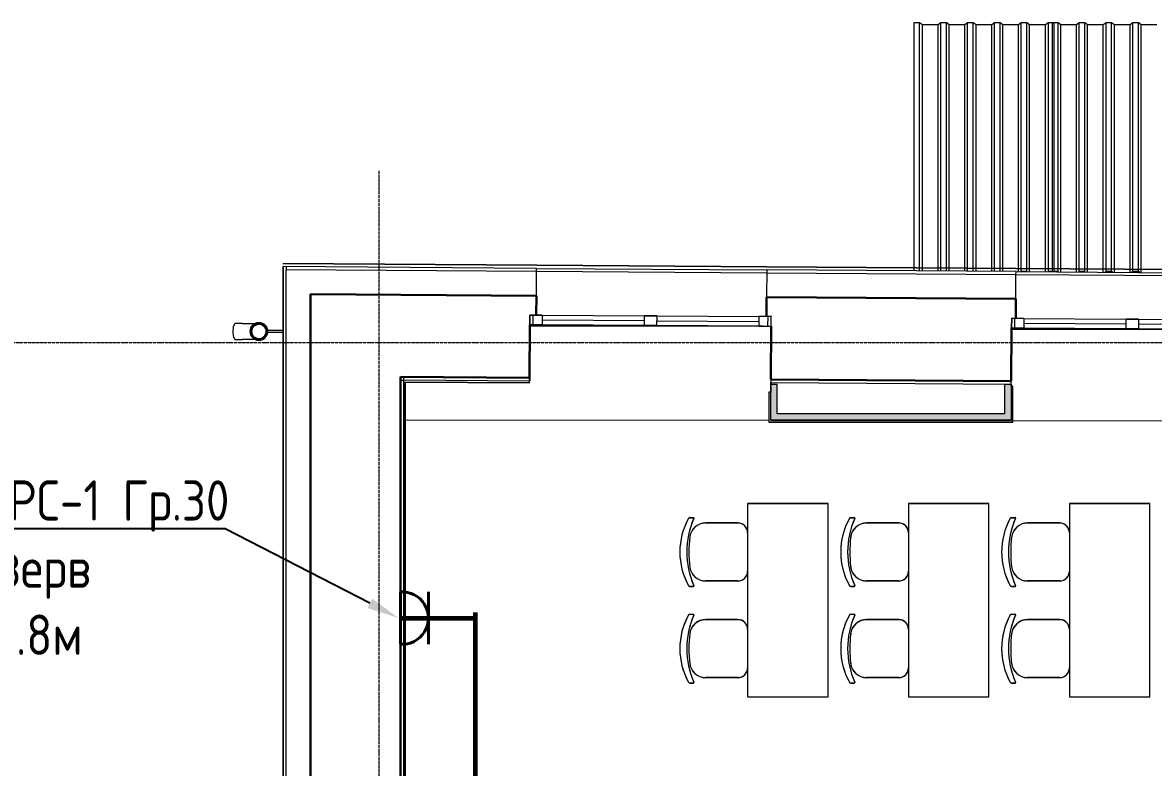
# Model space of a CAD drawing. Header units: millimetres. Extents: x -32 to 417638015, y -35 to 175284279.
# Drawn here: x 416256039 to 416263067, y 175272106 to 175276731 of the extents above; entities that cross this region are included whole.
import ezdxf
from ezdxf import colors
from ezdxf.entities.mleader import LeaderData, LeaderLine
from ezdxf.math import Vec2, Vec3

# ---------------------------------------------------------------- set-up
doc = ezdxf.new("R2010")
doc.units = ezdxf.units.MM
doc.linetypes.add('ADSK_Линия сетки', pattern=[25, 20, -2.5, 0, -2.5])
for name, color, linetype, lineweight in [('_ Окна', 7, 'Continuous', 9), ('_ЭМ_гофра', 5, 'Continuous', 60), ('_ЭМ_ТХобщее_слой', 7, 'Continuous', 30), ('Обобщенные модели', 7, 'Continuous', 18), ('Окна', 7, 'Continuous', 9), ('Оси', 253, 'Continuous', 9), ('Перекрытие', 7, 'Continuous', 18), ('Стены внутренние', 7, 'Continuous', 18), ('Стены наружные', 7, 'Continuous', 18), ('Стены несущие', 7, 'Continuous', 30), ('Стены отделка', 7, 'Continuous', 30), ('Стены штриховка', 7, 'Continuous', 9), ('ТХ', 5, 'Continuous', 0), ('ШТРИХОВКА', 252, 'Continuous', 15), ('ЭМ', 5, 'Continuous', 40)]:
    doc.layers.add(name, color=color, linetype=linetype, lineweight=lineweight)
doc.layers.add('_ЭМ_Надписи', color=7, linetype='Continuous')
doc.layers.add('ЭОМ_Лотки рабочие', color=5, linetype='Continuous')
doc.styles.add('ЭОМ', font='isocpeur.ttf', dxfattribs={"width": 0.85, "height": 250})

# ---------------------------------------------------------------- blocks, each defined once
blk = doc.blocks.new('Стул ученич штабелир №5-7')
at = {"color": 0, "linetype": 'ByBlock', "lineweight": -2}
for p, q in [((-120.1, 0), (120.1, 0)), ((-120.1, 0), (120.1, 0)), ((-179.9, -60), (-179.9, -260.3)), ((-179.9, -60), (-179.9, -260.3)), ((180.1, -60), (180.1, -260.3)), ((180.1, -60), (180.1, -260.3)), ((-213.4, -359), (-213.4, -337.3)), ((-213.4, -359), (-213.4, -337.3)), ((213.6, -359), (213.6, -337.3)), ((213.6, -359), (213.6, -337.3))]:
    blk.add_line(p, q, dxfattribs=at)
for centre, radius, start, end in [((-119.9, -60), 60, 90, 180), ((-119.9, -60), 60, 90, 180), ((120.1, -60), 60, 0, 90), ((120.1, -60), 60, 0, 90), ((-79.9, -260.3), 100, 180, 264.25844), ((-79.9, -260.3), 100, 180, 264.25844), ((80.1, -260.3), 100, 275.74156, 0), ((80.1, -260.3), 100, 275.74156, 0), ((-210.4, -337.3), 3, 63.89783, 180), ((-210.4, -337.3), 3, 63.89783, 180), ((0.1, 142.3), 520.8, 246.31951, 293.68049), ((0.1, 142.3), 520.8, 246.31951, 293.68049), ((210.6, -337.3), 3, 0, 116.10217), ((210.6, -337.3), 3, 0, 116.10217), ((-203.4, -359), 10, 180, 238.06825), ((-203.4, -359), 10, 180, 238.06825), ((0.1, 9), 430.5, 240.99166, 299.00834), ((0.1, 9), 430.5, 240.99166, 299.00834), ((0.1, 435.5), 800.4, 263.24698, 276.75302), ((0.1, 435.5), 800.4, 263.24698, 276.75302), ((203.6, -359), 10, 301.93175, 0), ((203.6, -359), 10, 301.93175, 0)]:
    blk.add_arc(centre, radius, start, end, dxfattribs=at)
blk = doc.blocks.new('ТХ 1 этаж.')
at = {"layer": 'ТХ', "color": 252, "true_color": 0x939598}
for points in [[(3703.6, 39477.9), (3703.6, 40677.9), (3203.6, 40677.9), (3203.6, 39477.9)], [(4703.6, 39477.9), (4703.6, 40677.9), (4203.6, 40677.9), (4203.6, 39477.9)], [(5703.6, 39477.9), (5703.6, 40677.9), (5203.6, 40677.9), (5203.6, 39477.9)]]:
    blk.add_lwpolyline(points, close=True, dxfattribs=at)
at = {"layer": 'ТХ', "color": 252, "lineweight": 0, "true_color": 0x939598, "rotation": 270}
for p in [(3203.6, 40377.9), (4203.6, 40377.9), (5203.6, 40377.9), (3203.6, 39777.9), (4203.6, 39777.9), (5203.6, 39777.9)]:
    blk.add_blockref('Стул ученич штабелир №5-7', p, dxfattribs=at)
blk = doc.blocks.new('1 этаж')
at = {"layer": 'Стены внутренние'}
for points in [[(-3468.418, 42790.836), (-3468.418, 42973.807), (-3508.418, 42973.807), (-3508.418, 42790.836)], [(-2055.722, 42750.836), (-2015.722, 42750.836), (-2015.722, 42973.807), (-2055.722, 42973.807), (-2055.722, 42790.836)], [(-2055.722, 42750.836), (-2055.722, 42790.836), (-3508.418, 42790.836), (-3508.418, 42750.836), (-3013.281, 42750.836)]]:
    blk.add_hatch(color=8, dxfattribs=at).paths.add_polyline_path(points)
at = {"layer": '_ Окна', "color": 8, "lineweight": 18}
for p, q in [((-5006.627, 43344.461), (-5006.224, 43404.46)), ((-5006.224, 43404.46), (-4930.226, 43403.95)), ((-4930.226, 43403.95), (-4930.629, 43343.951)), ((-4294.643, 43339.68), (-4294.24, 43399.678)), ((-4294.24, 43399.678), (-4218.242, 43399.168)), ((-4218.242, 43399.168), (-4218.645, 43339.169)), ((-3582.256, 43394.897), (-3582.659, 43334.898)), ((-3506.258, 43394.386), (-3582.256, 43394.897)), ((-3506.661, 43334.388), (-3506.258, 43394.386)), ((-2012.099, 43324.35), (-2011.696, 43384.349)), ((-2011.696, 43384.349), (-1935.698, 43383.838)), ((-1935.698, 43383.838), (-1936.101, 43323.84)), ((-1300.115, 43319.568), (-1299.712, 43379.567)), ((-1299.712, 43379.567), (-1223.714, 43379.057)), ((-1223.714, 43379.057), (-1224.117, 43319.058)), ((-4930.629, 43343.951), (-5006.627, 43344.461)), ((-4218.645, 43339.169), (-4294.643, 43339.68)), ((-3582.659, 43334.898), (-3506.661, 43334.388)), ((-1936.101, 43323.84), (-2012.099, 43324.35)), ((-1224.117, 43319.058), (-1300.115, 43319.568))]:
    blk.add_line(p, q, dxfattribs=at)
at = {"layer": '_ Окна', "color": 8}
for p, q in [((-4986.627, 43344.327), (-4986.224, 43404.326)), ((-4930.427, 43373.95), (-4294.441, 43369.679)), ((-4218.443, 43369.169), (-3582.457, 43364.897)), ((-3526.66, 43334.522), (-3526.257, 43394.521)), ((-1992.1, 43324.216), (-1991.697, 43384.214)), ((-1935.9, 43353.839), (-1299.914, 43349.568)), ((-1223.916, 43349.057), (-587.93, 43344.786))]:
    blk.add_line(p, q, dxfattribs=at)
at = {"layer": 'Обобщенные модели', "color": 8}
for p, q in [((-2618.799, 45220.316), (-2583.799, 45220.316)), ((-2618.799, 43698.433), (-2618.799, 45220.316)), ((-2583.799, 45220.316), (-2566.799, 45207.763)), ((-2583.799, 43698.198), (-2583.799, 45220.316)), ((-2566.799, 45207.763), (-2469.099, 45207.763)), ((-2566.799, 43698.083), (-2566.799, 45207.763)), ((-2469.099, 45207.763), (-2452.099, 45220.316)), ((-2469.099, 43697.427), (-2469.099, 45207.763)), ((-2452.099, 45220.316), (-2417.099, 45220.316)), ((-2452.099, 43697.313), (-2452.099, 45220.316)), ((-2417.099, 45220.316), (-2400.099, 45207.763)), ((-2417.099, 43697.078), (-2417.099, 45220.316)), ((-2400.099, 45207.763), (-2302.399, 45207.763)), ((-2400.099, 43696.964), (-2400.099, 45207.763)), ((-2302.399, 45207.763), (-2285.399, 45220.316)), ((-2302.399, 43696.308), (-2302.399, 45207.763)), ((-2285.399, 45220.316), (-2250.399, 45220.316)), ((-2285.399, 43696.193), (-2285.399, 45220.316)), ((-2250.399, 45220.316), (-2233.399, 45207.763)), ((-2250.399, 43695.958), (-2250.399, 45220.316)), ((-2233.399, 45207.763), (-2135.699, 45207.763)), ((-2233.399, 43695.844), (-2233.399, 45207.763)), ((-2135.699, 45207.763), (-2118.699, 45220.316)), ((-2135.699, 43695.188), (-2135.699, 45207.763)), ((-2118.699, 45220.316), (-2083.699, 45220.316)), ((-2118.699, 43695.074), (-2118.699, 45220.316)), ((-2083.699, 45220.316), (-2066.699, 45207.763)), ((-2083.699, 43694.839), (-2083.699, 45220.316)), ((-2066.699, 45207.763), (-1968.999, 45207.763)), ((-2066.699, 43694.725), (-2066.699, 45207.763)), ((-1968.999, 45207.763), (-1951.999, 45220.316)), ((-1968.999, 43694.069), (-1968.999, 45207.763)), ((-1951.999, 45220.316), (-1916.999, 45220.316)), ((-1951.999, 43693.954), (-1951.999, 45220.316)), ((-1916.999, 45220.316), (-1899.999, 45207.763)), ((-1916.999, 43693.719), (-1916.999, 45220.316)), ((-1899.999, 45207.763), (-1802.299, 45207.763)), ((-1899.999, 43693.605), (-1899.999, 45207.763)), ((-1802.299, 45207.763), (-1785.299, 45220.316)), ((-1802.299, 43692.949), (-1802.299, 45207.763)), ((-1785.299, 45220.316), (-1750.299, 45220.316)), ((-1785.299, 45220.316), (-1785.299, 43692.835)), ((-1758.799, 45220.316), (-1723.799, 45220.316)), ((-1758.799, 43692.657), (-1758.799, 45220.316)), ((-1750.299, 45220.316), (-1750.299, 43692.6)), ((-1723.799, 45220.316), (-1706.799, 45207.763)), ((-1723.799, 43692.422), (-1723.799, 45220.316)), ((-1706.799, 45207.763), (-1609.099, 45207.763)), ((-1706.799, 43692.308), (-1706.799, 45207.763)), ((-1609.099, 45207.763), (-1592.099, 45220.316)), ((-1609.099, 43691.651), (-1609.099, 45207.763)), ((-1592.099, 45220.316), (-1557.099, 45220.316)), ((-1592.099, 43691.537), (-1592.099, 45220.316)), ((-1557.099, 45220.316), (-1540.099, 45207.763)), ((-1557.099, 43691.302), (-1557.099, 45220.316)), ((-1540.099, 45207.763), (-1442.399, 45207.763)), ((-1540.099, 43691.188), (-1540.099, 45207.763)), ((-1442.399, 45207.763), (-1425.399, 45220.316)), ((-1442.399, 43690.532), (-1442.399, 45207.763)), ((-1425.399, 45220.316), (-1390.399, 45220.316)), ((-1425.399, 43690.418), (-1425.399, 45220.316)), ((-1390.399, 45220.316), (-1373.399, 45207.763)), ((-1390.399, 43690.183), (-1390.399, 45220.316)), ((-1373.399, 45207.763), (-1275.699, 45207.763)), ((-1373.399, 43690.068), (-1373.399, 45207.763)), ((-1275.699, 45207.763), (-1258.699, 45220.316)), ((-1275.699, 43689.412), (-1275.699, 45207.763)), ((-1258.699, 45220.316), (-1223.699, 45220.316)), ((-1258.699, 43689.298), (-1258.699, 45220.316)), ((-1223.699, 45220.316), (-1206.699, 45207.763)), ((-1223.699, 43689.063), (-1223.699, 45220.316)), ((-1206.699, 45207.763), (-1108.999, 45207.763)), ((-1206.699, 43688.949), (-1206.699, 45207.763)), ((-2618.799, 43678.433), (-2618.799, 43697.433)), ((-2583.799, 43678.198), (-2583.799, 43697.197)), ((-2566.799, 43678.083), (-2566.799, 43697.083)), ((-2469.099, 43677.427), (-2469.099, 43696.427)), ((-2452.099, 43677.313), (-2452.099, 43696.313)), ((-2417.099, 43677.078), (-2417.099, 43696.078)), ((-2400.099, 43676.964), (-2400.099, 43695.964)), ((-2302.399, 43676.308), (-2302.399, 43695.512)), ((-2285.399, 43676.193), (-2285.399, 43695.387)), ((-2250.399, 43675.958), (-2250.399, 43695.13)), ((-2233.399, 43675.844), (-2233.399, 43695.004)), ((-2135.699, 43675.188), (-2135.699, 43694.285)), ((-2118.699, 43675.074), (-2118.699, 43694.16)), ((-2083.699, 43674.839), (-2083.699, 43693.902)), ((-2066.699, 43674.725), (-2066.699, 43693.777)), ((-1968.999, 43674.069), (-1968.999, 43693.069)), ((-1951.999, 43674.835), (-1953.181, 43673.962)), ((-1951.999, 43674.835), (-1951.999, 43692.954)), ((-1916.999, 43674.835), (-1951.999, 43674.835)), ((-1950.936, 43674.447), (-1918.063, 43674.447)), ((-1916.999, 43674.835), (-1916.999, 43692.719)), ((-1915.475, 43673.709), (-1916.999, 43674.835)), ((-1899.999, 43673.605), (-1899.999, 43692.605)), ((-1802.299, 43672.949), (-1802.299, 43691.949)), ((-1785.299, 43674.835), (-1787.984, 43672.853)), ((-1786.408, 43672.842), (-1784.236, 43674.447)), ((-1785.299, 43691.835), (-1785.299, 43674.835)), ((-1750.299, 43674.835), (-1785.299, 43674.835)), ((-1784.236, 43674.447), (-1750.921, 43674.447)), ((-1758.799, 43674.835), (-1758.799, 43691.657)), ((-1758.799, 43674.835), (-1758.799, 43674.447)), ((-1723.799, 43674.835), (-1758.799, 43674.835)), ((-1758.799, 43674.447), (-1724.863, 43674.447)), ((-1750.921, 43674.447), (-1743.612, 43672.555)), ((-1750.299, 43691.6), (-1750.299, 43674.835)), ((-1741.434, 43672.54), (-1750.299, 43674.835)), ((-1730.299, 43674.509), (-1730.299, 43672.465)), ((-1724.863, 43674.447), (-1722.106, 43672.41)), ((-1723.799, 43674.835), (-1723.799, 43691.422)), ((-1720.501, 43672.4), (-1723.799, 43674.835)), ((-1706.799, 43672.308), (-1706.799, 43691.308)), ((-1609.099, 43671.651), (-1609.099, 43690.651)), ((-1592.099, 43674.835), (-1596.525, 43671.567)), ((-1594.95, 43671.556), (-1591.036, 43674.447)), ((-1592.099, 43674.835), (-1592.099, 43690.537)), ((-1557.099, 43674.835), (-1592.099, 43674.835)), ((-1591.036, 43674.447), (-1558.163, 43674.447)), ((-1558.163, 43674.447), (-1553.875, 43671.281)), ((-1557.099, 43674.835), (-1557.099, 43690.302)), ((-1552.271, 43671.27), (-1557.099, 43674.835)), ((-1540.099, 43671.188), (-1540.099, 43690.188)), ((-1442.399, 43670.532), (-1442.399, 43689.532)), ((-1425.399, 43674.835), (-1431.328, 43670.458)), ((-1429.752, 43670.447), (-1424.336, 43674.447)), ((-1425.399, 43674.835), (-1425.399, 43689.418)), ((-1390.399, 43674.835), (-1425.399, 43674.835)), ((-1424.336, 43674.447), (-1391.463, 43674.447)), ((-1391.463, 43674.447), (-1385.645, 43670.151)), ((-1390.399, 43674.835), (-1390.399, 43689.183)), ((-1384.041, 43670.14), (-1390.399, 43674.835)), ((-1373.399, 43670.068), (-1373.399, 43689.068)), ((-1275.699, 43669.412), (-1275.699, 43688.412)), ((-1258.699, 43674.835), (-1266.13, 43669.348)), ((-1264.555, 43669.337), (-1257.636, 43674.447)), ((-1258.699, 43674.835), (-1258.699, 43688.298)), ((-1223.699, 43674.835), (-1258.699, 43674.835)), ((-1257.636, 43674.447), (-1224.763, 43674.447)), ((-1224.763, 43674.447), (-1217.415, 43669.021)), ((-1223.699, 43674.835), (-1223.699, 43688.063)), ((-1215.811, 43669.01), (-1223.699, 43674.835)), ((-1206.699, 43668.949), (-1206.699, 43687.949)), ((-6794.235, 43352.334), (-6836.739, 43352.334)), ((-6540.587, 43307.334), (-6639.728, 43307.334)), ((-6639.728, 43297.334), (-6540.587, 43297.334)), ((-6836.739, 43252.334), (-6794.235, 43252.334))]:
    blk.add_line(p, q, dxfattribs=at)
at = {"layer": 'Обобщенные модели', "color": 8, "flags": 128}
for points in [[(-6794.235, 43352.334), (-6788.567, 43352.334), (-6782.982, 43352.334), (-6777.49, 43352.334), (-6772.099, 43352.334), (-6766.817, 43352.334), (-6761.653, 43352.334), (-6756.615, 43352.334), (-6751.712, 43352.334), (-6746.951, 43352.334), (-6742.34, 43352.334), (-6737.886, 43352.334), (-6733.596, 43352.334), (-6729.477, 43352.334), (-6725.536, 43352.334), (-6721.78, 43352.334), (-6718.213, 43352.334), (-6714.842, 43352.334), (-6711.672, 43352.334), (-6708.709, 43352.334), (-6705.956, 43352.334), (-6703.604, 43352.334)], [(-6703.604, 43252.334), (-6704.874, 43252.334), (-6707.538, 43252.334), (-6710.414, 43252.334), (-6713.499, 43252.334), (-6716.787, 43252.334), (-6720.273, 43252.334), (-6723.951, 43252.334), (-6727.816, 43252.334), (-6731.862, 43252.334), (-6736.081, 43252.334), (-6740.468, 43252.334), (-6745.014, 43252.334), (-6749.714, 43252.334), (-6754.559, 43252.334), (-6759.542, 43252.334), (-6764.654, 43252.334), (-6769.888, 43252.334), (-6775.235, 43252.334), (-6780.686, 43252.334), (-6786.233, 43252.334), (-6791.868, 43252.334), (-6794.235, 43252.334)]]:
    blk.add_lwpolyline(points, dxfattribs=at)
at = {"layer": 'Обобщенные модели', "color": 8}
for start, end in [(0, 180), (180, 0)]:
    blk.add_arc((-6690.587, 43302.334), 52, start, end, dxfattribs=at)
at = {"layer": 'Обобщенные модели', "color": 8, "lineweight": 40}
for start, end in [(0, 180), (180, 0)]:
    blk.add_arc((-6690.587, 43302.334), 50, start, end, dxfattribs=at)
at = {"layer": 'Обобщенные модели', "color": 8}
for start_param, end_param in [(3.14159265, 4.71238898), (4.71238898, 6.28318531)]:
    blk.add_ellipse((-6836.739, 43302.334), major_axis=(0, -50), ratio=0.30901699, start_param=start_param, end_param=end_param, dxfattribs=at)
at = {"layer": 'Окна', "color": 8}
for p, q in [((-5006.224, 43404.46), (-5006.627, 43344.461)), ((-4930.226, 43403.95), (-5006.224, 43404.46)), ((-4930.226, 43403.95), (-4294.24, 43399.678)), ((-4218.242, 43399.168), (-4294.24, 43399.678)), ((-4218.242, 43399.168), (-3582.256, 43394.897)), ((-3506.258, 43394.386), (-3582.256, 43394.897)), ((-3506.661, 43334.388), (-3506.258, 43394.386)), ((-2011.696, 43384.349), (-2012.099, 43324.35)), ((-1935.698, 43383.838), (-2011.696, 43384.349)), ((-1935.698, 43383.838), (-1299.712, 43379.567)), ((-1223.714, 43379.057), (-1299.712, 43379.567)), ((-1223.714, 43379.057), (-587.729, 43374.785)), ((-5006.627, 43344.461), (-4930.629, 43343.951)), ((-4294.643, 43339.68), (-4930.629, 43343.951)), ((-4294.643, 43339.68), (-4218.645, 43339.169)), ((-3582.659, 43334.898), (-4218.645, 43339.169)), ((-3582.659, 43334.898), (-3506.661, 43334.388)), ((-2012.099, 43324.35), (-1936.101, 43323.84)), ((-1300.115, 43319.568), (-1936.101, 43323.84)), ((-1300.115, 43319.568), (-1224.117, 43319.058)), ((-588.131, 43314.787), (-1224.117, 43319.058))]:
    blk.add_line(p, q, dxfattribs=at)
at = {"layer": 'Оси', "color": 8, "linetype": 'ADSK_Линия сетки'}
for p, q in [((-5943.234, -4162.595), (-5943.234, 44298.966)), ((-9557.528, 43233.902), (56672.201, 43233.902))]:
    blk.add_line(p, q, dxfattribs=at)
at = {"layer": 'Перекрытие', "color": 8}
for p, q in [((-5005.587, 43334.729), (-5005.587, 42994.966)), ((-3557.506, 43334.729), (-5005.587, 43334.729)), ((-514.174, 43313.807), (-2012.17, 43313.807)), ((-2014.174, 43015.422), (-2014.174, 43004.333)), ((-5005.587, 42994.966), (-5008.974, 42994.966)), ((-5778.734, 42754.289), (-3520.41, 42751.153)), ((-3292.16, 42750.836), (-3034.667, 42750.479)), ((-2003.722, 42749.047), (2453.041, 42742.858))]:
    blk.add_line(p, q, dxfattribs=at)
at = {"layer": 'Стены наружные', "color": 8}
for p, q in [((-3534.444, 43664.582), (-4964.412, 43674.185)), ((-4964.277, 43694.185), (-3534.309, 43684.581)), ((-3533.182, 43703.574), (-4963.15, 43713.177)), ((-4963.143, 43714.177), (-3533.175, 43704.574)), ((-531.326, 43683.413), (-1985.551, 43693.18)), ((-1985.544, 43694.18), (-531.319, 43684.413)), ((-529.916, 43644.403), (-1984.884, 43654.175)), ((-1984.749, 43674.174), (-529.782, 43664.403))]:
    blk.add_line(p, q, dxfattribs=at)
at = {"layer": 'Стены несущие', "color": 8}
for p, q in [((-6370.587, 43533.626), (-4965.419, 43524.189)), ((-6370.587, 39786.818), (-6370.587, 43533.626)), ((-4966.225, 43404.191), (-4965.419, 43524.189)), ((-3535.451, 43514.585), (-3536.257, 43394.588)), ((-3535.451, 43514.585), (-1985.891, 43504.178)), ((-1986.697, 43384.181), (-1985.891, 43504.178)), ((-3506.258, 43394.386), (-3506.258, 43394.386)), ((-3504.258, 43394.373), (-3506.258, 43394.386)), ((-5008.843, 43014.469), (-5006.627, 43344.461)), ((-3506.661, 43334.388), (-3508.877, 43004.395)), ((-2014.316, 42994.358), (-2012.099, 43324.35)), ((-5008.843, 43014.469), (-5810.587, 43019.853)), ((-5810.587, 39816.818), (-5810.587, 43019.853)), ((-2014.316, 42994.358), (-3508.877, 43004.395))]:
    blk.add_line(p, q, dxfattribs=at)
at = {"layer": 'Стены отделка', "color": 8, "lineweight": 9}
for p, q in [((-6541.73, 43724.779), (-6541.737, 43723.779)), ((-6541.737, 43723.779), (-4963.15, 43713.177)), ((-4963.143, 43714.177), (-6541.73, 43724.779)), ((-6541.587, 43704.771), (-6541.587, 39786.818)), ((-6540.587, 43704.771), (-6541.587, 43704.771)), ((-4964.277, 43694.185), (-6540.587, 43704.771)), ((-6540.587, 43704.771), (-6540.587, 39786.818)), ((-6520.587, 39786.818), (-6520.587, 43684.636)), ((-4964.412, 43674.185), (-6520.587, 43684.636)), ((-4965.419, 43524.189), (-4964.412, 43674.185)), ((-4964.412, 43674.185), (-4964.277, 43694.185)), ((-4963.15, 43713.177), (-4963.143, 43714.177)), ((-3534.309, 43684.581), (-3535.451, 43514.585)), ((-1984.884, 43654.175), (-3534.444, 43664.582)), ((-3532.309, 43684.568), (-3534.309, 43684.581)), ((-3533.175, 43704.574), (-3533.182, 43703.574)), ((-3533.182, 43703.574), (-1985.551, 43693.18)), ((-1985.544, 43694.18), (-3533.175, 43704.574)), ((-1984.749, 43674.174), (-3532.309, 43684.568)), ((-1985.891, 43504.178), (-1984.884, 43654.175)), ((-1985.551, 43693.18), (-1985.544, 43694.18)), ((-1984.884, 43654.175), (-1984.749, 43674.174)), ((-1984.884, 43654.175), (-1984.884, 43654.175)), ((-6370.587, 43533.626), (-6370.587, 43533.626)), ((-3535.451, 43514.585), (-3535.451, 43514.585)), ((-5810.587, 43019.853), (-5810.721, 42999.854)), ((-5790.587, 43019.853), (-5810.587, 43019.853)), ((-5790.587, 42989.718), (-5790.587, 43019.853)), ((-5008.977, 42994.469), (-5008.843, 43014.469)), ((-5810.721, 42999.854), (-5790.587, 42999.718)), ((-5778.587, 39816.818), (-5778.587, 42987.638)), ((-5778.587, 42987.638), (-5009.058, 42982.469)), ((-5009.058, 42982.469), (-5008.977, 42994.469)), ((-3509.011, 42984.395), (-3509.414, 42924.397)), ((-3508.877, 43004.395), (-3509.011, 42984.395)), ((-3509.011, 42984.395), (-2014.45, 42974.358)), ((-3508.877, 43004.395), (-3508.877, 43004.395)), ((-3508.418, 42750.479), (-3508.418, 42984.391)), ((-3468.418, 42973.807), (-3508.418, 42973.807)), ((-3468.418, 42790.836), (-3468.418, 42973.807)), ((-2055.722, 42973.807), (-2055.722, 42790.836)), ((-2015.722, 42973.807), (-2055.722, 42973.807)), ((-2015.722, 42974.367), (-2015.722, 42750.479)), ((-2014.53, 42962.358), (-2014.45, 42974.358)), ((-2003.722, 42962.286), (-2014.53, 42962.358)), ((-2014.45, 42974.358), (-2014.316, 42994.358)), ((-2003.722, 42740.479), (-2003.722, 42962.286)), ((-3520.418, 42924.471), (-3520.418, 42740.479)), ((-3509.414, 42924.397), (-3520.418, 42924.471)), ((-3518.418, 42738.479), (-2005.722, 42738.479)), ((-3508.418, 42750.836), (-2015.722, 42750.836)), ((-2015.722, 42750.479), (-3508.418, 42750.479)), ((-2055.722, 42790.836), (-3468.418, 42790.836))]:
    blk.add_line(p, q, dxfattribs=at)
at = {"layer": 'Стены штриховка', "color": 8}
for p, q in [((-6520.587, 43704.637), (-6520.587, 43684.636)), ((-5008.977, 42994.469), (-5790.587, 42999.718)), ((-5790.587, 39817.818), (-5790.587, 42989.718)), ((-5780.587, 39816.818), (-5780.587, 42989.651)), ((-5780.587, 42989.651), (-5009.045, 42984.469)), ((-5008.977, 42994.469), (-5008.977, 42994.469)), ((-2005.722, 42738.479), (-2005.722, 42962.299)), ((-3518.418, 42738.479), (-3518.418, 42924.457)), ((-3520.418, 42740.479), (-2003.722, 42740.479)), ((-3520.418, 42740.479), (-3520.418, 42738.479)), ((-3520.418, 42738.479), (-3518.418, 42738.479)), ((-2005.722, 42738.479), (-2003.722, 42738.479)), ((-2003.722, 42738.479), (-2003.722, 42740.479))]:
    blk.add_line(p, q, dxfattribs=at)
at = {"layer": 'ЭОМ_Лотки рабочие'}
blk.add_blockref('ТХ 1 этаж.', (-6856.492, 1554.379), dxfattribs=at)
blk = doc.blocks.new('_ЭМ_ТХ2_1этаж')
at = {"layer": 'ТХ', "color": 252, "true_color": 0x939598}
for points in [[(114851.5, -29715.6), (114851.5, -28515.6), (114351.5, -28515.6), (114351.5, -29715.6)], [(115851.5, -29715.6), (115851.5, -28515.6), (115351.5, -28515.6), (115351.5, -29715.6)], [(116851.5, -29715.6), (116851.5, -28515.6), (116351.5, -28515.6), (116351.5, -29715.6)]]:
    blk.add_lwpolyline(points, close=True, dxfattribs=at)
at = {"layer": 'ТХ', "color": 252, "lineweight": 0, "true_color": 0x939598, "rotation": 270}
for p in [(114351.5, -28815.6), (115351.5, -28815.6), (116351.5, -28815.6), (114351.5, -29415.6), (115351.5, -29415.6), (116351.5, -29415.6)]:
    blk.add_blockref('Стул ученич штабелир №5-7', p, dxfattribs=at)
blk = doc.blocks.new('1м розетка IP20')
at = {"layer": 'ЭМ', "color": 5}
for p, q in [((-10.5, 162.7), (-10.5, -162.7)), ((163.1, 162.7), (163.1, -162.7)), ((-10.5, 0), (315.5, 0))]:
    blk.add_line(p, q, dxfattribs=at)
blk.add_arc((0, 0), 163.1, 266.31959, 93.68041, dxfattribs=at)

msp = doc.modelspace()

# ---------------------------------------------------------------- linework, layer by layer
at = {"layer": '_ЭМ_гофра', "linetype": 'ByBlock'}
for points in [[(416258387.5, 175273033.2), (416258852.5, 175273033.2)], [(416258852.5, 175273066.7), (416258852.5, 175268941), (416267029.6, 175268941)]]:
    msp.add_lwpolyline(points, dxfattribs=at)

# ---------------------------------------------------------------- block references
at = {"layer": '_ЭМ_ТХобщее_слой', "lineweight": 50}
msp.add_blockref('_ЭМ_ТХ2_1этаж', (416146193.7, 175302259.6), dxfattribs=at)
at = {"layer": 'ШТРИХОВКА'}
msp.add_blockref('1 этаж', (416264198.1, 175231510.7), dxfattribs=at)
at = {"layer": 'ЭМ'}
msp.add_blockref('1м розетка IP20', (416258398, 175273033.2), dxfattribs=at)

# ---------------------------------------------------------------- leaders
at = {"layer": '_ЭМ_Надписи', "color": 7, "ltscale": 5}
ml = msp.add_multileader_mtext('Standard', dxfattribs=at)
ml.set_content('{\\fGOST Common|b0|i0|c204|p34;\\W0.9;\\C256;1ЩРС-1\\fISOCPEUR|b0|i0|c204|p34;\\W0.85; Гр.30\\PРезерв\\P\\fGOST Common|b0|i0|c0|p34;\\W0.9;h=\\fGOST Common|b0|i0|c204|p34;1\\fGOST Common|b0|i0|c0|p34;.\\fGOST Common|b0|i0|c204|p34;8м}', color=1, style='ЭОМ')
ml.set_leader_properties()
ml.build(insert=Vec2(0, 0))
ml.multileader.update_dxf_attribs({"text_left_attachment_type": 6, "text_right_attachment_type": 6, "dogleg_length": 0, "arrow_head_size": 200})
ctx = ml.context
ctx.base_point, ctx.char_height, ctx.arrow_head_size, ctx.landing_gap_size, ctx.plane_origin = Vec3(416255586.9, 175273588.2, -64.3), 250, 200, 0, Vec3(416234149.3, 175286804.6, -64.3)
ctx.left_attachment, ctx.right_attachment = 6, 6
notes = []
notes.append((ctx, [(1, (1, 1, 0), (416257296.9, 175273588.2, -64.3), (-1, 0), 0, [(0, [(416258375.2, 175273033.2, -64.3)], 0, [])])]))
ctx.mtext.insert, ctx.mtext.width, ctx.mtext.defined_height, ctx.mtext.flow_direction = Vec3(416255586.9, 175273888.2, -64.3), 2273.288, 545.6, 5
ml = msp.add_multileader_mtext('Standard', dxfattribs=at)
ml.set_content('{\\fGOST Common|b0|i0|c204|p34;\\W0.9;\\C256;1ЩРС-1\\fISOCPEUR|b0|i0|c204|p34;\\W0.85; Гр.19\\Ph=2.0м\\P\\W1;\\C0;Итер. у-во}', color=1, style='ЭОМ')
ml.set_leader_properties()
ml.build(insert=Vec2(0, 0))
ml.multileader.update_dxf_attribs({"text_left_attachment_type": 6, "text_right_attachment_type": 6, "dogleg_length": 0, "arrow_head_size": 200})
ctx = ml.context
ctx.base_point, ctx.char_height, ctx.arrow_head_size, ctx.landing_gap_size, ctx.plane_origin = Vec3(416247924, 175273082.1), 250, 200, 0, Vec3(416242661.1, 175279244.5)
ctx.left_attachment, ctx.right_attachment = 6, 6
notes.append((ctx, [(1, (1, 1, 0), (416249591.5, 175273082.1), (-1, 0), 0, [(0, [(416261082, 175264997.1)], 0, [])])]))
ctx.mtext.insert, ctx.mtext.width, ctx.mtext.defined_height, ctx.mtext.flow_direction = Vec3(416247924, 175273407.1), 2879.263, 1412.5, 5
for ctx, leaders in notes:
    for number, flags, end, landing, length, lines in leaders:
        leader = LeaderData()
        leader.index, (leader.has_last_leader_line, leader.has_dogleg_vector, leader.attachment_direction) = number, flags
        leader.last_leader_point, leader.dogleg_vector, leader.dogleg_length = Vec3(end), Vec3(landing), length
        for number, points, colour, breaks in lines:
            line = LeaderLine()
            line.index, line.vertices, line.color, line.breaks = number, Vec3.list(points), colors.encode_raw_color(colour), breaks
            leader.lines.append(line)
        ctx.leaders.append(leader)

doc.saveas('drawing.dxf')
